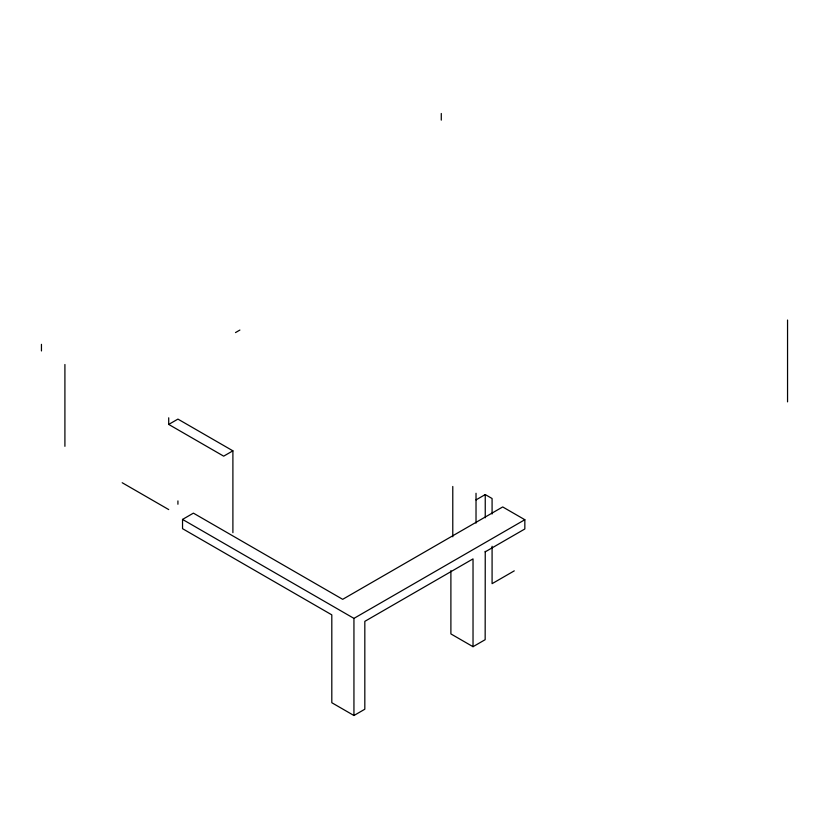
<?xml version="1.0" encoding="UTF-8"?>
<svg xmlns="http://www.w3.org/2000/svg" width="829" height="829" viewBox="0 0 829 829"><rect width="100%" height="100%" fill="white"/><g stroke="black" fill="none" stroke-linecap="round" stroke-linejoin="round"><path stroke-width="1.24" d="M235.509 332.584L239.892 330.056M168.712 417.806L168.712 424.427L177.924 419.101L232.897 450.831L232.897 532.664M232.897 450.831L223.675 456.157L168.712 424.427M485.245 551.337L485.162 639.687L473.027 646.693L473.027 558.891L364.822 621.356L364.822 709.22L353.942 715.51L331.807 702.723L331.807 614.859L182.535 528.674L182.535 519.42L193.406 513.141L342.688 599.326L502.706 506.944L524.84 519.721L524.84 528.975L485.162 551.876M476.022 499.897L485.245 494.571L492.084 498.519L492.084 514.001M182.535 519.42L353.942 618.382L524.84 519.721M514.27 570.86L492.084 583.668L492.084 546.249M473.027 646.693L450.893 633.916L450.893 570.642M122.195 482.727L168.712 509.576M787.55 320.035L787.55 401.868M485.245 494.571L485.245 517.793M476.022 493.276L476.022 523.12M452.779 486.468L452.779 536.788M441.277 113.49L441.277 120.122M353.942 618.382L353.942 715.51M177.924 500.923L177.924 504.25M64.911 364.501L64.911 446.323M41.45 344.336L41.45 350.957"/></g></svg>
